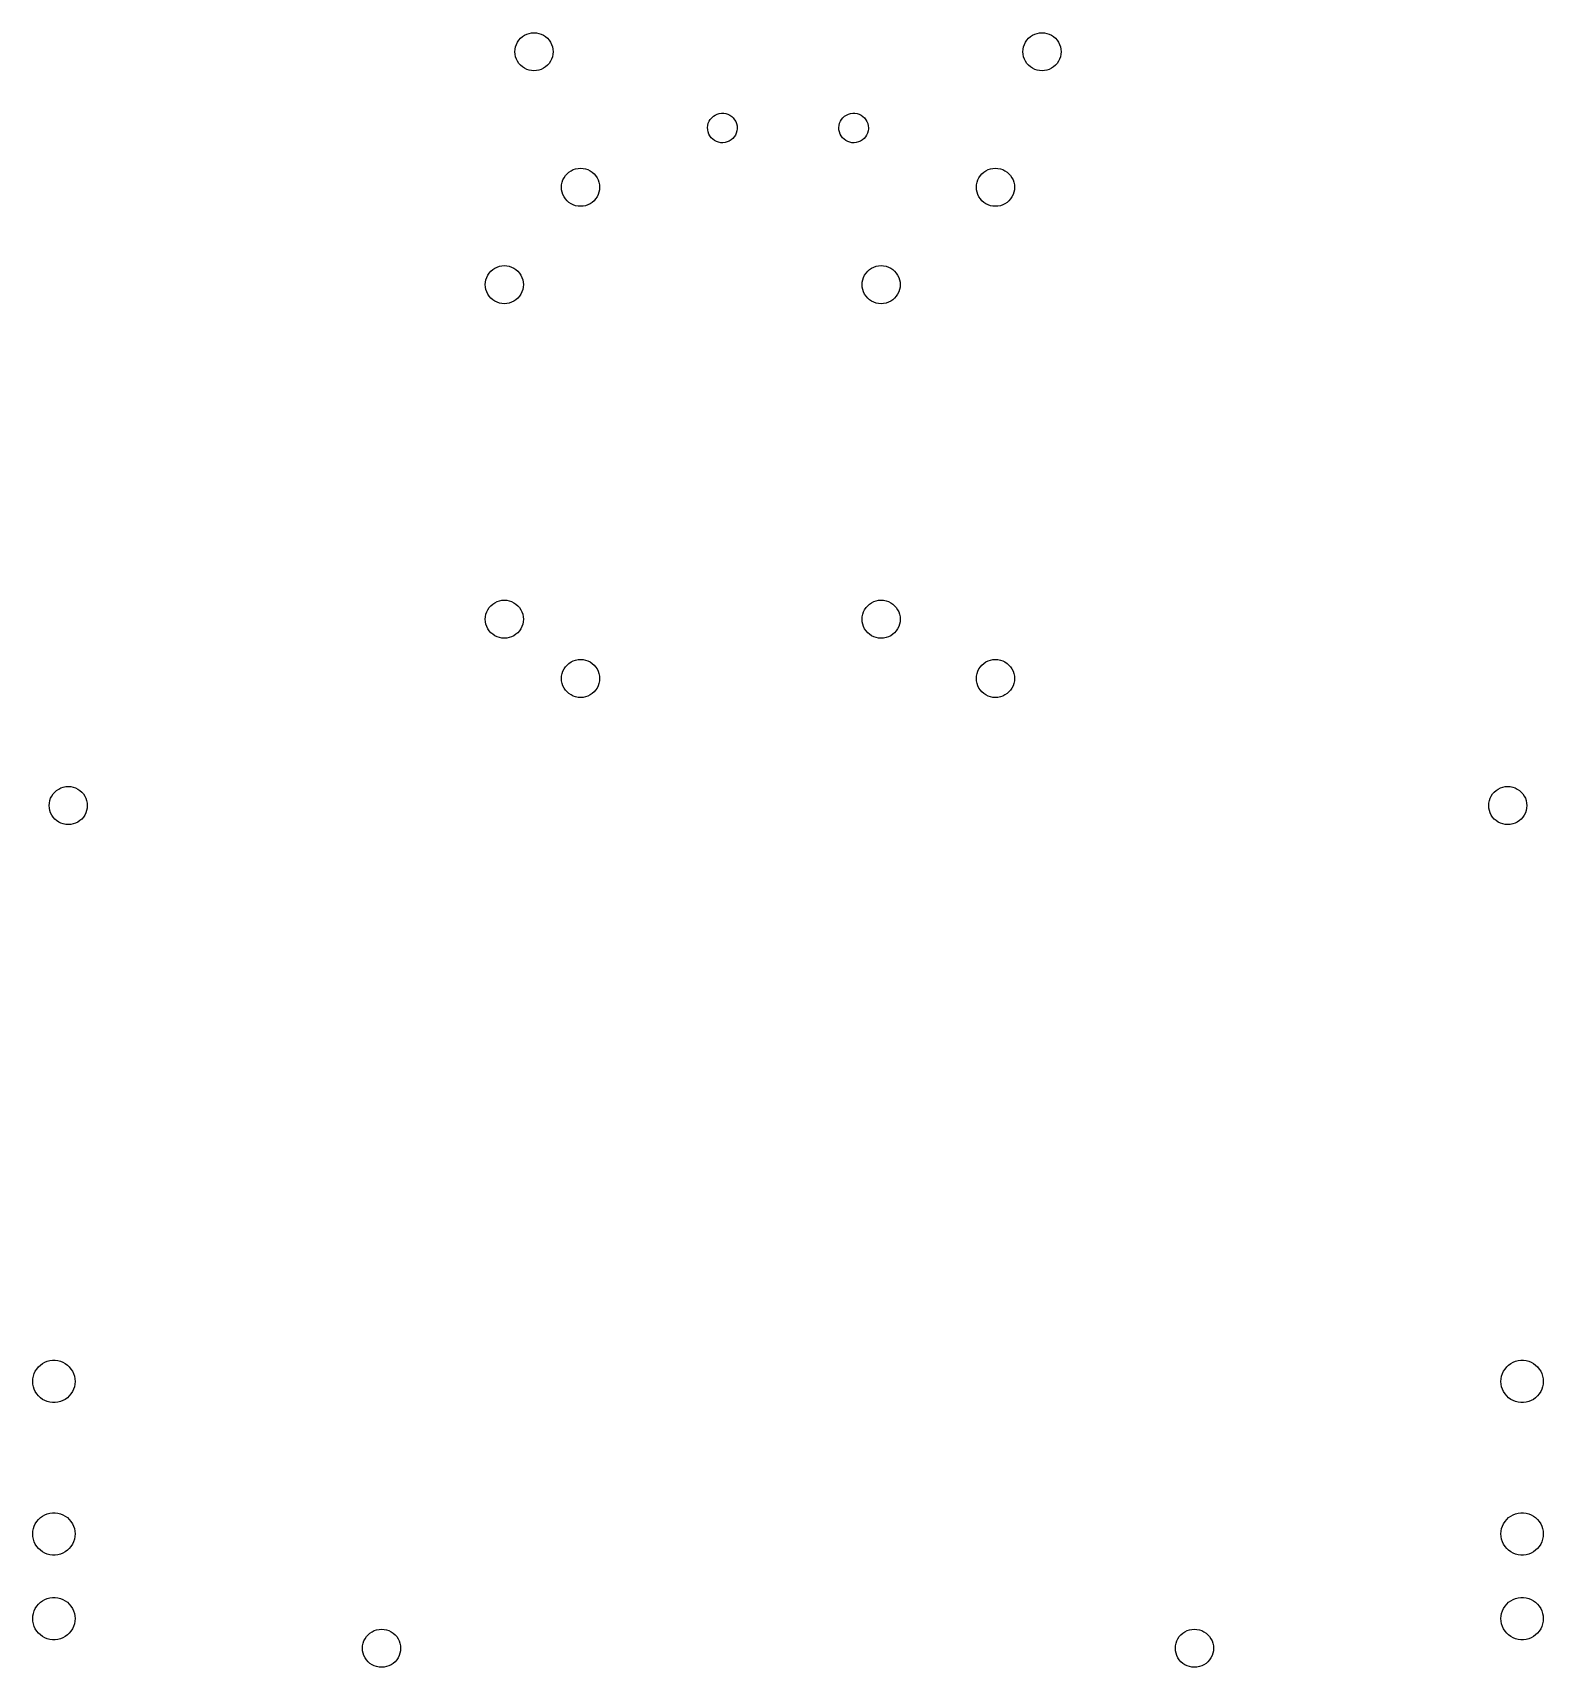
# Model space of a CAD drawing. Extents: x -3.51 to 3.51, y 0.13 to 7.73.
import ezdxf

# ---------------------------------------------------------------- set-up
doc = ezdxf.new("R2010")
doc.units = 0
doc.header["$MEASUREMENT"] = 0
doc.layers.add('BLACK', color=7, linetype='CONTINUOUS')

msp = doc.modelspace()

# ---------------------------------------------------------------- linework, layer by layer
at = {"layer": 'BLACK', "linetype": 'CONTINUOUS'}
for p, q in [((-1.26294, 7.67169), (-1.25782, 7.68209)), ((-1.25782, 7.68209), (-1.25138, 7.69172)), ((-1.25138, 7.69172), (-1.24374, 7.70043)), ((-1.24374, 7.70043), (-1.23503, 7.70807)), ((-1.23503, 7.70807), (-1.22539, 7.71451)), ((-1.22539, 7.71451), (-1.215, 7.71964)), ((-1.215, 7.71964), (-1.20403, 7.72336)), ((-1.20403, 7.72336), (-1.19266, 7.72562)), ((-1.19266, 7.72562), (-1.1811, 7.72638)), ((-1.1811, 7.72638), (-1.16954, 7.72562)), ((-1.16954, 7.72562), (-1.15818, 7.72336)), ((-1.15818, 7.72336), (-1.1472, 7.71964)), ((-1.1472, 7.71964), (-1.13681, 7.71451)), ((-1.13681, 7.71451), (-1.12718, 7.70807)), ((-1.12718, 7.70807), (-1.11846, 7.70043)), ((-1.11846, 7.70043), (-1.11082, 7.69172)), ((-1.11082, 7.69172), (-1.10439, 7.68209)), ((-1.10439, 7.68209), (-1.09926, 7.67169)), ((1.09926, 7.67169), (1.10439, 7.68209)), ((1.10439, 7.68209), (1.11082, 7.69172)), ((1.11082, 7.69172), (1.11846, 7.70043)), ((1.11846, 7.70043), (1.12718, 7.70807)), ((1.12718, 7.70807), (1.13681, 7.71451)), ((1.13681, 7.71451), (1.1472, 7.71964)), ((1.1472, 7.71964), (1.15818, 7.72336)), ((1.15818, 7.72336), (1.16954, 7.72562)), ((1.16954, 7.72562), (1.1811, 7.72638)), ((1.1811, 7.72638), (1.19266, 7.72562)), ((1.19266, 7.72562), (1.20403, 7.72336)), ((1.20403, 7.72336), (1.215, 7.71964)), ((1.215, 7.71964), (1.22539, 7.71451)), ((1.22539, 7.71451), (1.23503, 7.70807)), ((1.23503, 7.70807), (1.24374, 7.70043)), ((1.24374, 7.70043), (1.25138, 7.69172)), ((1.25138, 7.69172), (1.25782, 7.68209)), ((1.25782, 7.68209), (1.26294, 7.67169)), ((-1.26969, 7.6378), (-1.26893, 7.64936)), ((-1.26893, 7.62623), (-1.26969, 7.6378)), ((-1.26893, 7.64936), (-1.26667, 7.66072)), ((-1.26667, 7.61487), (-1.26893, 7.62623)), ((-1.26667, 7.66072), (-1.26294, 7.67169)), ((-1.26294, 7.6039), (-1.26667, 7.61487)), ((-1.25782, 7.5935), (-1.26294, 7.6039)), ((-1.09926, 7.6039), (-1.10439, 7.5935)), ((-1.09926, 7.67169), (-1.09554, 7.66072)), ((-1.09554, 7.61487), (-1.09926, 7.6039)), ((-1.09554, 7.66072), (-1.09328, 7.64936)), ((-1.09328, 7.62623), (-1.09554, 7.61487)), ((-1.09328, 7.64936), (-1.09252, 7.6378)), ((-1.09252, 7.6378), (-1.09328, 7.62623)), ((1.09252, 7.6378), (1.09328, 7.64936)), ((1.09328, 7.62623), (1.09252, 7.6378)), ((1.09328, 7.64936), (1.09554, 7.66072)), ((1.09554, 7.61487), (1.09328, 7.62623)), ((1.09554, 7.66072), (1.09926, 7.67169)), ((1.09926, 7.6039), (1.09554, 7.61487)), ((1.10439, 7.5935), (1.09926, 7.6039)), ((1.26294, 7.6039), (1.25782, 7.5935)), ((1.26294, 7.67169), (1.26667, 7.66072)), ((1.26667, 7.61487), (1.26294, 7.6039)), ((1.26667, 7.66072), (1.26893, 7.64936)), ((1.26893, 7.62623), (1.26667, 7.61487)), ((1.26893, 7.64936), (1.26969, 7.6378)), ((1.26969, 7.6378), (1.26893, 7.62623)), ((-1.25138, 7.58387), (-1.25782, 7.5935)), ((-1.24374, 7.57516), (-1.25138, 7.58387)), ((-1.23503, 7.56752), (-1.24374, 7.57516)), ((-1.22539, 7.56108), (-1.23503, 7.56752)), ((-1.215, 7.55596), (-1.22539, 7.56108)), ((-1.20403, 7.55223), (-1.215, 7.55596)), ((-1.19266, 7.54997), (-1.20403, 7.55223)), ((-1.1811, 7.54921), (-1.19266, 7.54997)), ((-1.16954, 7.54997), (-1.1811, 7.54921)), ((-1.15818, 7.55223), (-1.16954, 7.54997)), ((-1.1472, 7.55596), (-1.15818, 7.55223)), ((-1.13681, 7.56108), (-1.1472, 7.55596)), ((-1.12718, 7.56752), (-1.13681, 7.56108)), ((-1.11846, 7.57516), (-1.12718, 7.56752)), ((-1.11082, 7.58387), (-1.11846, 7.57516)), ((-1.10439, 7.5935), (-1.11082, 7.58387)), ((1.11082, 7.58387), (1.10439, 7.5935)), ((1.11846, 7.57516), (1.11082, 7.58387)), ((1.12718, 7.56752), (1.11846, 7.57516)), ((1.13681, 7.56108), (1.12718, 7.56752)), ((1.1472, 7.55596), (1.13681, 7.56108)), ((1.15818, 7.55223), (1.1472, 7.55596)), ((1.16954, 7.54997), (1.15818, 7.55223)), ((1.1811, 7.54921), (1.16954, 7.54997)), ((1.19266, 7.54997), (1.1811, 7.54921)), ((1.20403, 7.55223), (1.19266, 7.54997)), ((1.215, 7.55596), (1.20403, 7.55223)), ((1.22539, 7.56108), (1.215, 7.55596)), ((1.23503, 7.56752), (1.22539, 7.56108)), ((1.24374, 7.57516), (1.23503, 7.56752)), ((1.25138, 7.58387), (1.24374, 7.57516)), ((1.25782, 7.5935), (1.25138, 7.58387)), ((-0.373992, 7.28527), (-0.372969, 7.29543)), ((-0.372969, 7.29543), (-0.370455, 7.30533)), ((-0.370455, 7.30533), (-0.366506, 7.31474)), ((-0.366506, 7.31474), (-0.361209, 7.32347)), ((-0.361209, 7.32347), (-0.354679, 7.33132)), ((-0.354679, 7.33132), (-0.34706, 7.33812)), ((-0.34706, 7.33812), (-0.33852, 7.34372)), ((-0.33852, 7.34372), (-0.329247, 7.348)), ((-0.329247, 7.348), (-0.319443, 7.35086)), ((-0.319443, 7.35086), (-0.309324, 7.35223)), ((-0.309324, 7.35223), (-0.299113, 7.3521)), ((-0.299113, 7.3521), (-0.289034, 7.35046)), ((-0.289034, 7.35046), (-0.279309, 7.34735)), ((-0.279309, 7.34735), (-0.27015, 7.34283)), ((-0.27015, 7.34283), (-0.261759, 7.33701)), ((-0.261759, 7.33701), (-0.254321, 7.33001)), ((-0.254321, 7.33001), (-0.247999, 7.32199)), ((-0.247999, 7.32199), (-0.242932, 7.31313)), ((-0.242932, 7.31313), (-0.239231, 7.30361)), ((-0.239231, 7.30361), (-0.236977, 7.29365)), ((0.236244, 7.28527), (0.237267, 7.29543)), ((0.237267, 7.29543), (0.239781, 7.30533)), ((0.239781, 7.30533), (0.24373, 7.31474)), ((0.24373, 7.31474), (0.249027, 7.32347)), ((0.249027, 7.32347), (0.255557, 7.33132)), ((0.255557, 7.33132), (0.263176, 7.33812)), ((0.263176, 7.33812), (0.271716, 7.34372)), ((0.271716, 7.34372), (0.28099, 7.348)), ((0.28099, 7.348), (0.290794, 7.35086)), ((0.290794, 7.35086), (0.300912, 7.35223)), ((0.300912, 7.35223), (0.311123, 7.3521)), ((0.311123, 7.3521), (0.321202, 7.35046)), ((0.321202, 7.35046), (0.330928, 7.34735)), ((0.330928, 7.34735), (0.340086, 7.34283)), ((0.340086, 7.34283), (0.348477, 7.33701)), ((0.348477, 7.33701), (0.355915, 7.33001)), ((0.355915, 7.33001), (0.362237, 7.32199)), ((0.362237, 7.32199), (0.367304, 7.31313)), ((0.367304, 7.31313), (0.371005, 7.30361)), ((0.371005, 7.30361), (0.373259, 7.29365)), ((-0.373502, 7.27507), (-0.373992, 7.28527)), ((-0.37151, 7.26505), (-0.373502, 7.27507)), ((-0.368059, 7.25544), (-0.37151, 7.26505)), ((-0.363226, 7.24645), (-0.368059, 7.25544)), ((-0.357116, 7.23826), (-0.363226, 7.24645)), ((-0.349864, 7.23107), (-0.357116, 7.23826)), ((-0.341628, 7.22504), (-0.349864, 7.23107)), ((-0.332591, 7.22028), (-0.341628, 7.22504)), ((-0.32295, 7.21691), (-0.332591, 7.22028)), ((-0.273305, 7.22235), (-0.282687, 7.21832)), ((-0.264621, 7.22773), (-0.273305, 7.22235)), ((-0.256827, 7.23432), (-0.264621, 7.22773)), ((-0.250094, 7.242), (-0.256827, 7.23432)), ((-0.24457, 7.25059), (-0.250094, 7.242)), ((-0.240376, 7.2599), (-0.24457, 7.25059)), ((-0.237604, 7.26973), (-0.240376, 7.2599)), ((-0.236315, 7.27986), (-0.237604, 7.26973)), ((-0.236977, 7.29365), (-0.23622, 7.28346)), ((-0.23622, 7.28346), (-0.236315, 7.27986)), ((0.236734, 7.27507), (0.236244, 7.28527)), ((0.238726, 7.26505), (0.236734, 7.27507)), ((0.242177, 7.25544), (0.238726, 7.26505)), ((0.24701, 7.24645), (0.242177, 7.25544)), ((0.25312, 7.23826), (0.24701, 7.24645)), ((0.260373, 7.23107), (0.25312, 7.23826)), ((0.268608, 7.22504), (0.260373, 7.23107)), ((0.277645, 7.22028), (0.268608, 7.22504)), ((0.287286, 7.21691), (0.277645, 7.22028)), ((0.336931, 7.22235), (0.327549, 7.21832)), ((0.345615, 7.22773), (0.336931, 7.22235)), ((0.353409, 7.23432), (0.345615, 7.22773)), ((0.360142, 7.242), (0.353409, 7.23432)), ((0.365667, 7.25059), (0.360142, 7.242)), ((0.369861, 7.2599), (0.365667, 7.25059)), ((0.372633, 7.26973), (0.369861, 7.2599)), ((0.373921, 7.27986), (0.372633, 7.26973)), ((0.373259, 7.29365), (0.374016, 7.28346)), ((0.374016, 7.28346), (0.373921, 7.27986)), ((-0.312918, 7.21501), (-0.32295, 7.21691)), ((-0.302714, 7.21461), (-0.312918, 7.21501)), ((-0.292563, 7.21572), (-0.302714, 7.21461)), ((-0.282687, 7.21832), (-0.292563, 7.21572)), ((0.297319, 7.21501), (0.287286, 7.21691)), ((0.307523, 7.21461), (0.297319, 7.21501)), ((0.317674, 7.21572), (0.307523, 7.21461)), ((0.327549, 7.21832), (0.317674, 7.21572)), ((-1.03484, 7.0618), (-1.0272, 7.07051)), ((-1.0272, 7.07051), (-1.01849, 7.07815)), ((-1.01849, 7.07815), (-1.00886, 7.08459)), ((-1.00886, 7.08459), (-0.998466, 7.08971)), ((-0.998466, 7.08971), (-0.987494, 7.09344)), ((-0.987494, 7.09344), (-0.976129, 7.0957)), ((-0.976129, 7.0957), (-0.964567, 7.09646)), ((-0.964567, 7.09646), (-0.953005, 7.0957)), ((-0.953005, 7.0957), (-0.94164, 7.09344)), ((-0.94164, 7.09344), (-0.930668, 7.08971)), ((-0.930668, 7.08971), (-0.920276, 7.08459)), ((-0.920276, 7.08459), (-0.910641, 7.07815)), ((-0.910641, 7.07815), (-0.90193, 7.07051)), ((-0.90193, 7.07051), (-0.89429, 7.0618)), ((0.89429, 7.0618), (0.90193, 7.07051)), ((0.90193, 7.07051), (0.910641, 7.07815)), ((0.910641, 7.07815), (0.920276, 7.08459)), ((0.920276, 7.08459), (0.930668, 7.08971)), ((0.930668, 7.08971), (0.94164, 7.09344)), ((0.94164, 7.09344), (0.953005, 7.0957)), ((0.953005, 7.0957), (0.964567, 7.09646)), ((0.964567, 7.09646), (0.976129, 7.0957)), ((0.976129, 7.0957), (0.987494, 7.09344)), ((0.987494, 7.09344), (0.998466, 7.08971)), ((0.998466, 7.08971), (1.00886, 7.08459)), ((1.00886, 7.08459), (1.01849, 7.07815)), ((1.01849, 7.07815), (1.0272, 7.07051)), ((1.0272, 7.07051), (1.03484, 7.0618)), ((-1.05315, 7.00787), (-1.05239, 7.01944)), ((-1.05239, 6.99631), (-1.05315, 7.00787)), ((-1.05239, 7.01944), (-1.05013, 7.0308)), ((-1.05013, 6.98495), (-1.05239, 6.99631)), ((-1.05013, 7.0308), (-1.04641, 7.04177)), ((-1.04641, 7.04177), (-1.04128, 7.05217)), ((-1.04128, 7.05217), (-1.03484, 7.0618)), ((-0.89429, 7.0618), (-0.887852, 7.05217)), ((-0.887852, 7.05217), (-0.882727, 7.04177)), ((-0.882727, 7.04177), (-0.879003, 7.0308)), ((-0.879003, 7.0308), (-0.876742, 7.01944)), ((-0.876742, 6.99631), (-0.879003, 6.98495)), ((-0.876742, 7.01944), (-0.875984, 7.00787)), ((-0.875984, 7.00787), (-0.876742, 6.99631)), ((0.875984, 7.00787), (0.876742, 7.01944)), ((0.876742, 6.99631), (0.875984, 7.00787)), ((0.876742, 7.01944), (0.879003, 7.0308)), ((0.879003, 6.98495), (0.876742, 6.99631)), ((0.879003, 7.0308), (0.882727, 7.04177)), ((0.882727, 7.04177), (0.887852, 7.05217)), ((0.887852, 7.05217), (0.89429, 7.0618)), ((1.03484, 7.0618), (1.04128, 7.05217)), ((1.04128, 7.05217), (1.04641, 7.04177)), ((1.04641, 7.04177), (1.05013, 7.0308)), ((1.05013, 7.0308), (1.05239, 7.01944)), ((1.05239, 6.99631), (1.05013, 6.98495)), ((1.05239, 7.01944), (1.05315, 7.00787)), ((1.05315, 7.00787), (1.05239, 6.99631)), ((-1.04641, 6.97397), (-1.05013, 6.98495)), ((-1.04128, 6.96358), (-1.04641, 6.97397)), ((-1.03484, 6.95395), (-1.04128, 6.96358)), ((-1.0272, 6.94524), (-1.03484, 6.95395)), ((-1.01849, 6.9376), (-1.0272, 6.94524)), ((-1.00886, 6.93116), (-1.01849, 6.9376)), ((-0.998466, 6.92603), (-1.00886, 6.93116)), ((-0.987494, 6.92231), (-0.998466, 6.92603)), ((-0.976129, 6.92005), (-0.987494, 6.92231)), ((-0.964567, 6.91929), (-0.976129, 6.92005)), ((-0.953005, 6.92005), (-0.964567, 6.91929)), ((-0.94164, 6.92231), (-0.953005, 6.92005)), ((-0.930668, 6.92603), (-0.94164, 6.92231)), ((-0.920276, 6.93116), (-0.930668, 6.92603)), ((-0.910641, 6.9376), (-0.920276, 6.93116)), ((-0.90193, 6.94524), (-0.910641, 6.9376)), ((-0.89429, 6.95395), (-0.90193, 6.94524)), ((-0.887852, 6.96358), (-0.89429, 6.95395)), ((-0.882727, 6.97397), (-0.887852, 6.96358)), ((-0.879003, 6.98495), (-0.882727, 6.97397)), ((0.882727, 6.97397), (0.879003, 6.98495)), ((0.887852, 6.96358), (0.882727, 6.97397)), ((0.89429, 6.95395), (0.887852, 6.96358)), ((0.90193, 6.94524), (0.89429, 6.95395)), ((0.910641, 6.9376), (0.90193, 6.94524)), ((0.920276, 6.93116), (0.910641, 6.9376)), ((0.930668, 6.92603), (0.920276, 6.93116)), ((0.94164, 6.92231), (0.930668, 6.92603)), ((0.953005, 6.92005), (0.94164, 6.92231)), ((0.964567, 6.91929), (0.953005, 6.92005)), ((0.976129, 6.92005), (0.964567, 6.91929)), ((0.987494, 6.92231), (0.976129, 6.92005)), ((0.998466, 6.92603), (0.987494, 6.92231)), ((1.00886, 6.93116), (0.998466, 6.92603)), ((1.01849, 6.9376), (1.00886, 6.93116)), ((1.0272, 6.94524), (1.01849, 6.9376)), ((1.03484, 6.95395), (1.0272, 6.94524)), ((1.04128, 6.96358), (1.03484, 6.95395)), ((1.04641, 6.97397), (1.04128, 6.96358)), ((1.05013, 6.98495), (1.04641, 6.97397)), ((-1.38918, 6.60904), (-1.38154, 6.61776)), ((-1.38154, 6.61776), (-1.37282, 6.6254)), ((-1.37282, 6.6254), (-1.36319, 6.63183)), ((-1.36319, 6.63183), (-1.3528, 6.63696)), ((-1.3528, 6.63696), (-1.34182, 6.64068)), ((-1.34182, 6.64068), (-1.33046, 6.64294)), ((-1.33046, 6.64294), (-1.3189, 6.6437)), ((-1.3189, 6.6437), (-1.30734, 6.64294)), ((-1.30734, 6.64294), (-1.29597, 6.64068)), ((-1.29597, 6.64068), (-1.285, 6.63696)), ((-1.285, 6.63696), (-1.27461, 6.63183)), ((-1.27461, 6.63183), (-1.26497, 6.6254)), ((-1.26497, 6.6254), (-1.25626, 6.61776)), ((-1.25626, 6.61776), (-1.24862, 6.60904)), ((0.362794, 6.60904), (0.370433, 6.61776)), ((0.370433, 6.61776), (0.379145, 6.6254)), ((0.379145, 6.6254), (0.38878, 6.63183)), ((0.38878, 6.63183), (0.399172, 6.63696)), ((0.399172, 6.63696), (0.410144, 6.64068)), ((0.410144, 6.64068), (0.421509, 6.64294)), ((0.421509, 6.64294), (0.433071, 6.6437)), ((0.433071, 6.6437), (0.444633, 6.64294)), ((0.444633, 6.64294), (0.455998, 6.64068)), ((0.455998, 6.64068), (0.46697, 6.63696)), ((0.46697, 6.63696), (0.477362, 6.63183)), ((0.477362, 6.63183), (0.486997, 6.6254)), ((0.486997, 6.6254), (0.495708, 6.61776)), ((0.495708, 6.61776), (0.503348, 6.60904)), ((-1.40748, 6.55512), (-1.40672, 6.56668)), ((-1.40672, 6.54356), (-1.40748, 6.55512)), ((-1.40672, 6.56668), (-1.40446, 6.57804)), ((-1.40446, 6.53219), (-1.40672, 6.54356)), ((-1.40446, 6.57804), (-1.40074, 6.58902)), ((-1.40074, 6.58902), (-1.39561, 6.59941)), ((-1.39561, 6.59941), (-1.38918, 6.60904)), ((-1.24862, 6.60904), (-1.24218, 6.59941)), ((-1.24218, 6.59941), (-1.23706, 6.58902)), ((-1.23706, 6.58902), (-1.23333, 6.57804)), ((-1.23333, 6.57804), (-1.23107, 6.56668)), ((-1.23107, 6.54356), (-1.23333, 6.53219)), ((-1.23107, 6.56668), (-1.23031, 6.55512)), ((-1.23031, 6.55512), (-1.23107, 6.54356)), ((0.344488, 6.55512), (0.345246, 6.56668)), ((0.345246, 6.54356), (0.344488, 6.55512)), ((0.345246, 6.56668), (0.347507, 6.57804)), ((0.347507, 6.53219), (0.345246, 6.54356)), ((0.347507, 6.57804), (0.351231, 6.58902)), ((0.351231, 6.58902), (0.356356, 6.59941)), ((0.356356, 6.59941), (0.362794, 6.60904)), ((0.503348, 6.60904), (0.509786, 6.59941)), ((0.509786, 6.59941), (0.514911, 6.58902)), ((0.514911, 6.58902), (0.518635, 6.57804)), ((0.518635, 6.57804), (0.520896, 6.56668)), ((0.520896, 6.54356), (0.518635, 6.53219)), ((0.520896, 6.56668), (0.521654, 6.55512)), ((0.521654, 6.55512), (0.520896, 6.54356)), ((-1.40074, 6.52122), (-1.40446, 6.53219)), ((-1.39561, 6.51083), (-1.40074, 6.52122)), ((-1.38918, 6.50119), (-1.39561, 6.51083)), ((-1.38154, 6.49248), (-1.38918, 6.50119)), ((-1.37282, 6.48484), (-1.38154, 6.49248)), ((-1.36319, 6.4784), (-1.37282, 6.48484)), ((-1.3528, 6.47328), (-1.36319, 6.4784)), ((-1.34182, 6.46955), (-1.3528, 6.47328)), ((-1.33046, 6.46729), (-1.34182, 6.46955)), ((-1.3189, 6.46654), (-1.33046, 6.46729)), ((-1.30734, 6.46729), (-1.3189, 6.46654)), ((-1.29597, 6.46955), (-1.30734, 6.46729)), ((-1.285, 6.47328), (-1.29597, 6.46955)), ((-1.27461, 6.4784), (-1.285, 6.47328)), ((-1.26497, 6.48484), (-1.27461, 6.4784)), ((-1.25626, 6.49248), (-1.26497, 6.48484)), ((-1.24862, 6.50119), (-1.25626, 6.49248)), ((-1.24218, 6.51083), (-1.24862, 6.50119)), ((-1.23706, 6.52122), (-1.24218, 6.51083)), ((-1.23333, 6.53219), (-1.23706, 6.52122)), ((0.351231, 6.52122), (0.347507, 6.53219)), ((0.356356, 6.51083), (0.351231, 6.52122)), ((0.362794, 6.50119), (0.356356, 6.51083)), ((0.370433, 6.49248), (0.362794, 6.50119)), ((0.379145, 6.48484), (0.370433, 6.49248)), ((0.38878, 6.4784), (0.379145, 6.48484)), ((0.399172, 6.47328), (0.38878, 6.4784)), ((0.410144, 6.46955), (0.399172, 6.47328)), ((0.421509, 6.46729), (0.410144, 6.46955)), ((0.433071, 6.46654), (0.421509, 6.46729)), ((0.444633, 6.46729), (0.433071, 6.46654)), ((0.455998, 6.46955), (0.444633, 6.46729)), ((0.46697, 6.47328), (0.455998, 6.46955)), ((0.477362, 6.4784), (0.46697, 6.47328)), ((0.486997, 6.48484), (0.477362, 6.4784)), ((0.495708, 6.49248), (0.486997, 6.48484)), ((0.503348, 6.50119), (0.495708, 6.49248)), ((0.509786, 6.51083), (0.503348, 6.50119)), ((0.514911, 6.52122), (0.509786, 6.51083)), ((0.518635, 6.53219), (0.514911, 6.52122)), ((-1.40672, 5.01156), (-1.40446, 5.02293)), ((-1.40446, 5.02293), (-1.40074, 5.0339)), ((-1.40074, 5.0339), (-1.39561, 5.04429)), ((-1.39561, 5.04429), (-1.38918, 5.05393)), ((-1.38918, 5.05393), (-1.38154, 5.06264)), ((-1.38154, 5.06264), (-1.37282, 5.07028)), ((-1.37282, 5.07028), (-1.36319, 5.07671)), ((-1.36319, 5.07671), (-1.3528, 5.08184)), ((-1.3528, 5.08184), (-1.34182, 5.08556)), ((-1.34182, 5.08556), (-1.33046, 5.08782)), ((-1.33046, 5.08782), (-1.3189, 5.08858)), ((-1.3189, 5.08858), (-1.30734, 5.08782)), ((-1.30734, 5.08782), (-1.29597, 5.08556)), ((-1.29597, 5.08556), (-1.285, 5.08184)), ((-1.285, 5.08184), (-1.27461, 5.07671)), ((-1.27461, 5.07671), (-1.26497, 5.07028)), ((-1.26497, 5.07028), (-1.25626, 5.06264)), ((-1.25626, 5.06264), (-1.24862, 5.05393)), ((-1.24862, 5.05393), (-1.24218, 5.04429)), ((-1.24218, 5.04429), (-1.23706, 5.0339)), ((-1.23706, 5.0339), (-1.23333, 5.02293)), ((-1.23333, 5.02293), (-1.23107, 5.01156)), ((0.345246, 5.01156), (0.347507, 5.02293)), ((0.347507, 5.02293), (0.351231, 5.0339)), ((0.351231, 5.0339), (0.356356, 5.04429)), ((0.356356, 5.04429), (0.362794, 5.05393)), ((0.362794, 5.05393), (0.370433, 5.06264)), ((0.370433, 5.06264), (0.379145, 5.07028)), ((0.379145, 5.07028), (0.38878, 5.07671)), ((0.38878, 5.07671), (0.399172, 5.08184)), ((0.399172, 5.08184), (0.410144, 5.08556)), ((0.410144, 5.08556), (0.421509, 5.08782)), ((0.421509, 5.08782), (0.433071, 5.08858)), ((0.433071, 5.08858), (0.444633, 5.08782)), ((0.444633, 5.08782), (0.455998, 5.08556)), ((0.455998, 5.08556), (0.46697, 5.08184)), ((0.46697, 5.08184), (0.477362, 5.07671)), ((0.477362, 5.07671), (0.486997, 5.07028)), ((0.486997, 5.07028), (0.495708, 5.06264)), ((0.495708, 5.06264), (0.503348, 5.05393)), ((0.503348, 5.05393), (0.509786, 5.04429)), ((0.509786, 5.04429), (0.514911, 5.0339)), ((0.514911, 5.0339), (0.518635, 5.02293)), ((0.518635, 5.02293), (0.520896, 5.01156)), ((-1.40748, 5), (-1.40672, 5.01156)), ((-1.40672, 4.98844), (-1.40748, 5)), ((-1.40446, 4.97707), (-1.40672, 4.98844)), ((-1.40074, 4.9661), (-1.40446, 4.97707)), ((-1.39561, 4.95571), (-1.40074, 4.9661)), ((-1.38918, 4.94607), (-1.39561, 4.95571)), ((-1.38154, 4.93736), (-1.38918, 4.94607)), ((-1.24862, 4.94607), (-1.25626, 4.93736)), ((-1.24218, 4.95571), (-1.24862, 4.94607)), ((-1.23706, 4.9661), (-1.24218, 4.95571)), ((-1.23333, 4.97707), (-1.23706, 4.9661)), ((-1.23107, 4.98844), (-1.23333, 4.97707)), ((-1.23107, 5.01156), (-1.23031, 5)), ((-1.23031, 5), (-1.23107, 4.98844)), ((0.344488, 5), (0.345246, 5.01156)), ((0.345246, 4.98844), (0.344488, 5)), ((0.347507, 4.97707), (0.345246, 4.98844)), ((0.351231, 4.9661), (0.347507, 4.97707)), ((0.356356, 4.95571), (0.351231, 4.9661)), ((0.362794, 4.94607), (0.356356, 4.95571)), ((0.370433, 4.93736), (0.362794, 4.94607)), ((0.503348, 4.94607), (0.495708, 4.93736)), ((0.509786, 4.95571), (0.503348, 4.94607)), ((0.514911, 4.9661), (0.509786, 4.95571)), ((0.518635, 4.97707), (0.514911, 4.9661)), ((0.520896, 4.98844), (0.518635, 4.97707)), ((0.520896, 5.01156), (0.521654, 5)), ((0.521654, 5), (0.520896, 4.98844)), ((-1.37282, 4.92972), (-1.38154, 4.93736)), ((-1.36319, 4.92329), (-1.37282, 4.92972)), ((-1.3528, 4.91816), (-1.36319, 4.92329)), ((-1.34182, 4.91444), (-1.3528, 4.91816)), ((-1.33046, 4.91218), (-1.34182, 4.91444)), ((-1.3189, 4.91142), (-1.33046, 4.91218)), ((-1.30734, 4.91218), (-1.3189, 4.91142)), ((-1.29597, 4.91444), (-1.30734, 4.91218)), ((-1.285, 4.91816), (-1.29597, 4.91444)), ((-1.27461, 4.92329), (-1.285, 4.91816)), ((-1.26497, 4.92972), (-1.27461, 4.92329)), ((-1.25626, 4.93736), (-1.26497, 4.92972)), ((0.379145, 4.92972), (0.370433, 4.93736)), ((0.38878, 4.92329), (0.379145, 4.92972)), ((0.399172, 4.91816), (0.38878, 4.92329)), ((0.410144, 4.91444), (0.399172, 4.91816)), ((0.421509, 4.91218), (0.410144, 4.91444)), ((0.433071, 4.91142), (0.421509, 4.91218)), ((0.444633, 4.91218), (0.433071, 4.91142)), ((0.455998, 4.91444), (0.444633, 4.91218)), ((0.46697, 4.91816), (0.455998, 4.91444)), ((0.477362, 4.92329), (0.46697, 4.91816)), ((0.486997, 4.92972), (0.477362, 4.92329)), ((0.495708, 4.93736), (0.486997, 4.92972)), ((-1.03484, 4.77834), (-1.0272, 4.78705)), ((-1.0272, 4.78705), (-1.01849, 4.79469)), ((-1.01849, 4.79469), (-1.00886, 4.80112)), ((-1.00886, 4.80112), (-0.998466, 4.80625)), ((-0.998466, 4.80625), (-0.987494, 4.80997)), ((-0.987494, 4.80997), (-0.976129, 4.81223)), ((-0.976129, 4.81223), (-0.964567, 4.81299)), ((-0.964567, 4.81299), (-0.953005, 4.81223)), ((-0.953005, 4.81223), (-0.94164, 4.80997)), ((-0.94164, 4.80997), (-0.930668, 4.80625)), ((-0.930668, 4.80625), (-0.920276, 4.80112)), ((-0.920276, 4.80112), (-0.910641, 4.79469)), ((-0.910641, 4.79469), (-0.90193, 4.78705)), ((-0.90193, 4.78705), (-0.89429, 4.77834)), ((0.89429, 4.77834), (0.90193, 4.78705)), ((0.90193, 4.78705), (0.910641, 4.79469)), ((0.910641, 4.79469), (0.920276, 4.80112)), ((0.920276, 4.80112), (0.930668, 4.80625)), ((0.930668, 4.80625), (0.94164, 4.80997)), ((0.94164, 4.80997), (0.953005, 4.81223)), ((0.953005, 4.81223), (0.964567, 4.81299)), ((0.964567, 4.81299), (0.976129, 4.81223)), ((0.976129, 4.81223), (0.987494, 4.80997)), ((0.987494, 4.80997), (0.998466, 4.80625)), ((0.998466, 4.80625), (1.00886, 4.80112)), ((1.00886, 4.80112), (1.01849, 4.79469)), ((1.01849, 4.79469), (1.0272, 4.78705)), ((1.0272, 4.78705), (1.03484, 4.77834)), ((-1.05315, 4.72441), (-1.05239, 4.73597)), ((-1.05239, 4.71285), (-1.05315, 4.72441)), ((-1.05239, 4.73597), (-1.05013, 4.74734)), ((-1.05013, 4.70148), (-1.05239, 4.71285)), ((-1.05013, 4.74734), (-1.04641, 4.75831)), ((-1.04641, 4.75831), (-1.04128, 4.7687)), ((-1.04128, 4.7687), (-1.03484, 4.77834)), ((-0.89429, 4.77834), (-0.887852, 4.7687)), ((-0.887852, 4.7687), (-0.882727, 4.75831)), ((-0.882727, 4.75831), (-0.879003, 4.74734)), ((-0.879003, 4.74734), (-0.876742, 4.73597)), ((-0.876742, 4.71285), (-0.879003, 4.70148)), ((-0.876742, 4.73597), (-0.875984, 4.72441)), ((-0.875984, 4.72441), (-0.876742, 4.71285)), ((0.875984, 4.72441), (0.876742, 4.73597)), ((0.876742, 4.71285), (0.875984, 4.72441)), ((0.876742, 4.73597), (0.879003, 4.74734)), ((0.879003, 4.70148), (0.876742, 4.71285)), ((0.879003, 4.74734), (0.882727, 4.75831)), ((0.882727, 4.75831), (0.887852, 4.7687)), ((0.887852, 4.7687), (0.89429, 4.77834)), ((1.03484, 4.77834), (1.04128, 4.7687)), ((1.04128, 4.7687), (1.04641, 4.75831)), ((1.04641, 4.75831), (1.05013, 4.74734)), ((1.05013, 4.74734), (1.05239, 4.73597)), ((1.05239, 4.71285), (1.05013, 4.70148)), ((1.05239, 4.73597), (1.05315, 4.72441)), ((1.05315, 4.72441), (1.05239, 4.71285)), ((-1.04641, 4.69051), (-1.05013, 4.70148)), ((-1.04128, 4.68012), (-1.04641, 4.69051)), ((-1.03484, 4.67048), (-1.04128, 4.68012)), ((-1.0272, 4.66177), (-1.03484, 4.67048)), ((-1.01849, 4.65413), (-1.0272, 4.66177)), ((-1.00886, 4.64769), (-1.01849, 4.65413)), ((-0.998466, 4.64257), (-1.00886, 4.64769)), ((-0.987494, 4.63885), (-0.998466, 4.64257)), ((-0.976129, 4.63658), (-0.987494, 4.63885)), ((-0.964567, 4.63583), (-0.976129, 4.63658)), ((-0.953005, 4.63658), (-0.964567, 4.63583)), ((-0.94164, 4.63885), (-0.953005, 4.63658)), ((-0.930668, 4.64257), (-0.94164, 4.63885)), ((-0.920276, 4.64769), (-0.930668, 4.64257)), ((-0.910641, 4.65413), (-0.920276, 4.64769)), ((-0.90193, 4.66177), (-0.910641, 4.65413)), ((-0.89429, 4.67048), (-0.90193, 4.66177)), ((-0.887852, 4.68012), (-0.89429, 4.67048)), ((-0.882727, 4.69051), (-0.887852, 4.68012)), ((-0.879003, 4.70148), (-0.882727, 4.69051)), ((0.882727, 4.69051), (0.879003, 4.70148)), ((0.887852, 4.68012), (0.882727, 4.69051)), ((0.89429, 4.67048), (0.887852, 4.68012)), ((0.90193, 4.66177), (0.89429, 4.67048)), ((0.910641, 4.65413), (0.90193, 4.66177)), ((0.920276, 4.64769), (0.910641, 4.65413)), ((0.930668, 4.64257), (0.920276, 4.64769)), ((0.94164, 4.63885), (0.930668, 4.64257)), ((0.953005, 4.63658), (0.94164, 4.63885)), ((0.964567, 4.63583), (0.953005, 4.63658)), ((0.976129, 4.63658), (0.964567, 4.63583)), ((0.987494, 4.63885), (0.976129, 4.63658)), ((0.998466, 4.64257), (0.987494, 4.63885)), ((1.00886, 4.64769), (0.998466, 4.64257)), ((1.01849, 4.65413), (1.00886, 4.64769)), ((1.0272, 4.66177), (1.01849, 4.65413)), ((1.03484, 4.67048), (1.0272, 4.66177)), ((1.04128, 4.68012), (1.03484, 4.67048)), ((1.04641, 4.69051), (1.04128, 4.68012)), ((1.05013, 4.70148), (1.04641, 4.69051)), ((-3.42317, 4.17815), (-3.41673, 4.18778)), ((-3.41673, 4.18778), (-3.40909, 4.1965)), ((-3.40909, 4.1965), (-3.40038, 4.20414)), ((-3.40038, 4.20414), (-3.39075, 4.21057)), ((-3.39075, 4.21057), (-3.38036, 4.2157)), ((-3.38036, 4.2157), (-3.36938, 4.21942)), ((-3.36938, 4.21942), (-3.35802, 4.22168)), ((-3.35802, 4.22168), (-3.34646, 4.22244)), ((-3.34646, 4.22244), (-3.33489, 4.22168)), ((-3.33489, 4.22168), (-3.32353, 4.21942)), ((-3.32353, 4.21942), (-3.31256, 4.2157)), ((-3.31256, 4.2157), (-3.30217, 4.21057)), ((-3.30217, 4.21057), (-3.29253, 4.20414)), ((-3.29253, 4.20414), (-3.28382, 4.1965)), ((-3.28382, 4.1965), (-3.27618, 4.18778)), ((-3.27618, 4.18778), (-3.26974, 4.17815)), ((3.26974, 4.17815), (3.27618, 4.18778)), ((3.27618, 4.18778), (3.28382, 4.1965)), ((3.28382, 4.1965), (3.29253, 4.20414)), ((3.29253, 4.20414), (3.30217, 4.21057)), ((3.30217, 4.21057), (3.31256, 4.2157)), ((3.31256, 4.2157), (3.32353, 4.21942)), ((3.32353, 4.21942), (3.33489, 4.22168)), ((3.33489, 4.22168), (3.34646, 4.22244)), ((3.34646, 4.22244), (3.35802, 4.22168)), ((3.35802, 4.22168), (3.36938, 4.21942)), ((3.36938, 4.21942), (3.38036, 4.2157)), ((3.38036, 4.2157), (3.39075, 4.21057)), ((3.39075, 4.21057), (3.40038, 4.20414)), ((3.40038, 4.20414), (3.40909, 4.1965)), ((3.40909, 4.1965), (3.41673, 4.18778)), ((3.41673, 4.18778), (3.42317, 4.17815)), ((-3.43504, 4.13386), (-3.43428, 4.14542)), ((-3.43428, 4.1223), (-3.43504, 4.13386)), ((-3.43428, 4.14542), (-3.43202, 4.15679)), ((-3.43202, 4.11093), (-3.43428, 4.1223)), ((-3.43202, 4.15679), (-3.4283, 4.16776)), ((-3.4283, 4.09996), (-3.43202, 4.11093)), ((-3.4283, 4.16776), (-3.42317, 4.17815)), ((-3.26974, 4.17815), (-3.26462, 4.16776)), ((-3.26462, 4.16776), (-3.26089, 4.15679)), ((-3.26089, 4.11093), (-3.26462, 4.09996)), ((-3.26089, 4.15679), (-3.25863, 4.14542)), ((-3.25863, 4.1223), (-3.26089, 4.11093)), ((-3.25863, 4.14542), (-3.25787, 4.13386)), ((-3.25787, 4.13386), (-3.25863, 4.1223)), ((3.25787, 4.13386), (3.25863, 4.14542)), ((3.25863, 4.1223), (3.25787, 4.13386)), ((3.25863, 4.14542), (3.26089, 4.15679)), ((3.26089, 4.11093), (3.25863, 4.1223)), ((3.26089, 4.15679), (3.26462, 4.16776)), ((3.26462, 4.09996), (3.26089, 4.11093)), ((3.26462, 4.16776), (3.26974, 4.17815)), ((3.42317, 4.17815), (3.4283, 4.16776)), ((3.4283, 4.16776), (3.43202, 4.15679)), ((3.43202, 4.11093), (3.4283, 4.09996)), ((3.43202, 4.15679), (3.43428, 4.14542)), ((3.43428, 4.1223), (3.43202, 4.11093)), ((3.43428, 4.14542), (3.43504, 4.13386)), ((3.43504, 4.13386), (3.43428, 4.1223)), ((-3.42317, 4.08957), (-3.4283, 4.09996)), ((-3.41673, 4.07993), (-3.42317, 4.08957)), ((-3.40909, 4.07122), (-3.41673, 4.07993)), ((-3.40038, 4.06358), (-3.40909, 4.07122)), ((-3.39075, 4.05714), (-3.40038, 4.06358)), ((-3.38036, 4.05202), (-3.39075, 4.05714)), ((-3.36938, 4.04829), (-3.38036, 4.05202)), ((-3.35802, 4.04603), (-3.36938, 4.04829)), ((-3.34646, 4.04528), (-3.35802, 4.04603)), ((-3.33489, 4.04603), (-3.34646, 4.04528)), ((-3.32353, 4.04829), (-3.33489, 4.04603)), ((-3.31256, 4.05202), (-3.32353, 4.04829)), ((-3.30217, 4.05714), (-3.31256, 4.05202)), ((-3.29253, 4.06358), (-3.30217, 4.05714)), ((-3.28382, 4.07122), (-3.29253, 4.06358)), ((-3.27618, 4.07993), (-3.28382, 4.07122)), ((-3.26974, 4.08957), (-3.27618, 4.07993)), ((-3.26462, 4.09996), (-3.26974, 4.08957)), ((3.26974, 4.08957), (3.26462, 4.09996)), ((3.27618, 4.07993), (3.26974, 4.08957)), ((3.28382, 4.07122), (3.27618, 4.07993)), ((3.29253, 4.06358), (3.28382, 4.07122)), ((3.30217, 4.05714), (3.29253, 4.06358)), ((3.31256, 4.05202), (3.30217, 4.05714)), ((3.32353, 4.04829), (3.31256, 4.05202)), ((3.33489, 4.04603), (3.32353, 4.04829)), ((3.34646, 4.04528), (3.33489, 4.04603)), ((3.35802, 4.04603), (3.34646, 4.04528)), ((3.36938, 4.04829), (3.35802, 4.04603)), ((3.38036, 4.05202), (3.36938, 4.04829)), ((3.39075, 4.05714), (3.38036, 4.05202)), ((3.40038, 4.06358), (3.39075, 4.05714)), ((3.40909, 4.07122), (3.40038, 4.06358)), ((3.41673, 4.07993), (3.40909, 4.07122)), ((3.42317, 4.08957), (3.41673, 4.07993)), ((3.4283, 4.09996), (3.42317, 4.08957)), ((-3.49301, 1.51455), (-3.48513, 1.52407)), ((-3.48513, 1.52407), (-3.47612, 1.53253)), ((-3.47612, 1.53253), (-3.46612, 1.5398)), ((-3.46612, 1.5398), (-3.45529, 1.54575)), ((-3.45529, 1.54575), (-3.4438, 1.5503)), ((-3.4438, 1.5503), (-3.43183, 1.55337)), ((-3.43183, 1.55337), (-3.41957, 1.55492)), ((-3.41957, 1.55492), (-3.40721, 1.55492)), ((-3.40721, 1.55492), (-3.39494, 1.55337)), ((-3.39494, 1.55337), (-3.38297, 1.5503)), ((-3.38297, 1.5503), (-3.37148, 1.54575)), ((-3.37148, 1.54575), (-3.36065, 1.5398)), ((-3.36065, 1.5398), (-3.35065, 1.53253)), ((-3.35065, 1.53253), (-3.34164, 1.52407)), ((-3.34164, 1.52407), (-3.33376, 1.51455)), ((3.33376, 1.51455), (3.34164, 1.52407)), ((3.34164, 1.52407), (3.35065, 1.53253)), ((3.35065, 1.53253), (3.36065, 1.5398)), ((3.36065, 1.5398), (3.37148, 1.54575)), ((3.37148, 1.54575), (3.38297, 1.5503)), ((3.38297, 1.5503), (3.39494, 1.55337)), ((3.39494, 1.55337), (3.40721, 1.55492)), ((3.40721, 1.55492), (3.41957, 1.55492)), ((3.41957, 1.55492), (3.43183, 1.55337)), ((3.43183, 1.55337), (3.4438, 1.5503)), ((3.4438, 1.5503), (3.45529, 1.54575)), ((3.45529, 1.54575), (3.46612, 1.5398)), ((3.46612, 1.5398), (3.47612, 1.53253)), ((3.47612, 1.53253), (3.48513, 1.52407)), ((3.48513, 1.52407), (3.49301, 1.51455)), ((-3.51181, 1.45669), (-3.51103, 1.46903)), ((-3.51103, 1.44436), (-3.51181, 1.45669)), ((-3.51103, 1.46903), (-3.50872, 1.48117)), ((-3.50872, 1.43222), (-3.51103, 1.44436)), ((-3.50872, 1.48117), (-3.5049, 1.49293)), ((-3.5049, 1.49293), (-3.49964, 1.50411)), ((-3.49964, 1.50411), (-3.49301, 1.51455)), ((-3.33376, 1.51455), (-3.32714, 1.50411)), ((-3.32714, 1.50411), (-3.32187, 1.49293)), ((-3.32187, 1.49293), (-3.31805, 1.48117)), ((-3.31805, 1.48117), (-3.31574, 1.46903)), ((-3.31574, 1.44436), (-3.31805, 1.43222)), ((-3.31574, 1.46903), (-3.31496, 1.45669)), ((-3.31496, 1.45669), (-3.31574, 1.44436)), ((3.31496, 1.45669), (3.31574, 1.46903)), ((3.31574, 1.44436), (3.31496, 1.45669)), ((3.31574, 1.46903), (3.31805, 1.48117)), ((3.31805, 1.43222), (3.31574, 1.44436)), ((3.31805, 1.48117), (3.32187, 1.49293)), ((3.32187, 1.49293), (3.32714, 1.50411)), ((3.32714, 1.50411), (3.33376, 1.51455)), ((3.49301, 1.51455), (3.49964, 1.50411)), ((3.49964, 1.50411), (3.5049, 1.49293)), ((3.5049, 1.49293), (3.50872, 1.48117)), ((3.50872, 1.48117), (3.51103, 1.46903)), ((3.51103, 1.44436), (3.50872, 1.43222)), ((3.51103, 1.46903), (3.51181, 1.45669)), ((3.51181, 1.45669), (3.51103, 1.44436)), ((-3.5049, 1.42046), (-3.50872, 1.43222)), ((-3.49964, 1.40928), (-3.5049, 1.42046)), ((-3.49301, 1.39884), (-3.49964, 1.40928)), ((-3.48513, 1.38932), (-3.49301, 1.39884)), ((-3.47612, 1.38085), (-3.48513, 1.38932)), ((-3.46612, 1.37359), (-3.47612, 1.38085)), ((-3.45529, 1.36764), (-3.46612, 1.37359)), ((-3.36065, 1.37359), (-3.37148, 1.36764)), ((-3.35065, 1.38085), (-3.36065, 1.37359)), ((-3.34164, 1.38932), (-3.35065, 1.38085)), ((-3.33376, 1.39884), (-3.34164, 1.38932)), ((-3.32714, 1.40928), (-3.33376, 1.39884)), ((-3.32187, 1.42046), (-3.32714, 1.40928)), ((-3.31805, 1.43222), (-3.32187, 1.42046)), ((3.32187, 1.42046), (3.31805, 1.43222)), ((3.32714, 1.40928), (3.32187, 1.42046)), ((3.33376, 1.39884), (3.32714, 1.40928)), ((3.34164, 1.38932), (3.33376, 1.39884)), ((3.35065, 1.38085), (3.34164, 1.38932)), ((3.36065, 1.37359), (3.35065, 1.38085)), ((3.37148, 1.36764), (3.36065, 1.37359)), ((3.46612, 1.37359), (3.45529, 1.36764)), ((3.47612, 1.38085), (3.46612, 1.37359)), ((3.48513, 1.38932), (3.47612, 1.38085)), ((3.49301, 1.39884), (3.48513, 1.38932)), ((3.49964, 1.40928), (3.49301, 1.39884)), ((3.5049, 1.42046), (3.49964, 1.40928)), ((3.50872, 1.43222), (3.5049, 1.42046)), ((-3.4438, 1.36308), (-3.45529, 1.36764)), ((-3.43183, 1.36001), (-3.4438, 1.36308)), ((-3.41957, 1.35846), (-3.43183, 1.36001)), ((-3.40721, 1.35846), (-3.41957, 1.35846)), ((-3.39494, 1.36001), (-3.40721, 1.35846)), ((-3.38297, 1.36308), (-3.39494, 1.36001)), ((-3.37148, 1.36764), (-3.38297, 1.36308)), ((3.38297, 1.36308), (3.37148, 1.36764)), ((3.39494, 1.36001), (3.38297, 1.36308)), ((3.40721, 1.35846), (3.39494, 1.36001)), ((3.41957, 1.35846), (3.40721, 1.35846)), ((3.43183, 1.36001), (3.41957, 1.35846)), ((3.4438, 1.36308), (3.43183, 1.36001)), ((3.45529, 1.36764), (3.4438, 1.36308)), ((-3.46612, 0.831135), (-3.45529, 0.837089)), ((-3.45529, 0.837089), (-3.4438, 0.841639)), ((-3.4438, 0.841639), (-3.43183, 0.844713)), ((-3.43183, 0.844713), (-3.41957, 0.846262)), ((-3.41957, 0.846262), (-3.40721, 0.846262)), ((-3.40721, 0.846262), (-3.39494, 0.844713)), ((-3.39494, 0.844713), (-3.38297, 0.841639)), ((-3.38297, 0.841639), (-3.37148, 0.837089)), ((-3.37148, 0.837089), (-3.36065, 0.831135)), ((3.36065, 0.831135), (3.37148, 0.837089)), ((3.37148, 0.837089), (3.38297, 0.841639)), ((3.38297, 0.841639), (3.39494, 0.844713)), ((3.39494, 0.844713), (3.40721, 0.846262)), ((3.40721, 0.846262), (3.41957, 0.846262)), ((3.41957, 0.846262), (3.43183, 0.844713)), ((3.43183, 0.844713), (3.4438, 0.841639)), ((3.4438, 0.841639), (3.45529, 0.837089)), ((3.45529, 0.837089), (3.46612, 0.831135)), ((-3.51181, 0.748031), (-3.51103, 0.760367)), ((-3.51103, 0.760367), (-3.50872, 0.772509)), ((-3.50872, 0.772509), (-3.5049, 0.784264)), ((-3.5049, 0.784264), (-3.49964, 0.795448)), ((-3.49964, 0.795448), (-3.49301, 0.805884)), ((-3.49301, 0.805884), (-3.48513, 0.815408)), ((-3.48513, 0.815408), (-3.47612, 0.823869)), ((-3.47612, 0.823869), (-3.46612, 0.831135)), ((-3.36065, 0.831135), (-3.35065, 0.823869)), ((-3.35065, 0.823869), (-3.34164, 0.815408)), ((-3.34164, 0.815408), (-3.33376, 0.805884)), ((-3.33376, 0.805884), (-3.32714, 0.795448)), ((-3.32714, 0.795448), (-3.32187, 0.784264)), ((-3.32187, 0.784264), (-3.31805, 0.772509)), ((-3.31805, 0.772509), (-3.31574, 0.760367)), ((-3.31574, 0.760367), (-3.31496, 0.748031)), ((3.31496, 0.748031), (3.31574, 0.760367)), ((3.31574, 0.760367), (3.31805, 0.772509)), ((3.31805, 0.772509), (3.32187, 0.784264)), ((3.32187, 0.784264), (3.32714, 0.795448)), ((3.32714, 0.795448), (3.33376, 0.805884)), ((3.33376, 0.805884), (3.34164, 0.815408)), ((3.34164, 0.815408), (3.35065, 0.823869)), ((3.35065, 0.823869), (3.36065, 0.831135)), ((3.46612, 0.831135), (3.47612, 0.823869)), ((3.47612, 0.823869), (3.48513, 0.815408)), ((3.48513, 0.815408), (3.49301, 0.805884)), ((3.49301, 0.805884), (3.49964, 0.795448)), ((3.49964, 0.795448), (3.5049, 0.784264)), ((3.5049, 0.784264), (3.50872, 0.772509)), ((3.50872, 0.772509), (3.51103, 0.760367)), ((3.51103, 0.760367), (3.51181, 0.748031)), ((-3.51103, 0.735696), (-3.51181, 0.748031)), ((-3.50872, 0.723554), (-3.51103, 0.735696)), ((-3.5049, 0.711799), (-3.50872, 0.723554)), ((-3.49964, 0.700615), (-3.5049, 0.711799)), ((-3.49301, 0.690179), (-3.49964, 0.700615)), ((-3.48513, 0.680655), (-3.49301, 0.690179)), ((-3.33376, 0.690179), (-3.34164, 0.680655)), ((-3.32714, 0.700615), (-3.33376, 0.690179)), ((-3.32187, 0.711799), (-3.32714, 0.700615)), ((-3.31805, 0.723554), (-3.32187, 0.711799)), ((-3.31574, 0.735696), (-3.31805, 0.723554)), ((-3.31496, 0.748031), (-3.31574, 0.735696)), ((3.31574, 0.735696), (3.31496, 0.748031)), ((3.31805, 0.723554), (3.31574, 0.735696)), ((3.32187, 0.711799), (3.31805, 0.723554)), ((3.32714, 0.700615), (3.32187, 0.711799)), ((3.33376, 0.690179), (3.32714, 0.700615)), ((3.34164, 0.680655), (3.33376, 0.690179)), ((3.49301, 0.690179), (3.48513, 0.680655)), ((3.49964, 0.700615), (3.49301, 0.690179)), ((3.5049, 0.711799), (3.49964, 0.700615)), ((3.50872, 0.723554), (3.5049, 0.711799)), ((3.51103, 0.735696), (3.50872, 0.723554)), ((3.51181, 0.748031), (3.51103, 0.735696)), ((-3.47612, 0.672194), (-3.48513, 0.680655)), ((-3.46612, 0.664928), (-3.47612, 0.672194)), ((-3.45529, 0.658974), (-3.46612, 0.664928)), ((-3.4438, 0.654424), (-3.45529, 0.658974)), ((-3.43183, 0.65135), (-3.4438, 0.654424)), ((-3.41957, 0.649801), (-3.43183, 0.65135)), ((-3.40721, 0.649801), (-3.41957, 0.649801)), ((-3.39494, 0.65135), (-3.40721, 0.649801)), ((-3.38297, 0.654424), (-3.39494, 0.65135)), ((-3.37148, 0.658974), (-3.38297, 0.654424)), ((-3.36065, 0.664928), (-3.37148, 0.658974)), ((-3.35065, 0.672194), (-3.36065, 0.664928)), ((-3.34164, 0.680655), (-3.35065, 0.672194)), ((3.35065, 0.672194), (3.34164, 0.680655)), ((3.36065, 0.664928), (3.35065, 0.672194)), ((3.37148, 0.658974), (3.36065, 0.664928)), ((3.38297, 0.654424), (3.37148, 0.658974)), ((3.39494, 0.65135), (3.38297, 0.654424)), ((3.40721, 0.649801), (3.39494, 0.65135)), ((3.41957, 0.649801), (3.40721, 0.649801)), ((3.43183, 0.65135), (3.41957, 0.649801)), ((3.4438, 0.654424), (3.43183, 0.65135)), ((3.45529, 0.658974), (3.4438, 0.654424)), ((3.46612, 0.664928), (3.45529, 0.658974)), ((3.47612, 0.672194), (3.46612, 0.664928)), ((3.48513, 0.680655), (3.47612, 0.672194)), ((-3.50872, 0.378808), (-3.5049, 0.390563)), ((-3.5049, 0.390563), (-3.49964, 0.401747)), ((-3.49964, 0.401747), (-3.49301, 0.412184)), ((-3.49301, 0.412184), (-3.48513, 0.421707)), ((-3.48513, 0.421707), (-3.47612, 0.430169)), ((-3.47612, 0.430169), (-3.46612, 0.437434)), ((-3.46612, 0.437434), (-3.45529, 0.443389)), ((-3.45529, 0.443389), (-3.4438, 0.447939)), ((-3.4438, 0.447939), (-3.43183, 0.451013)), ((-3.43183, 0.451013), (-3.41957, 0.452562)), ((-3.41957, 0.452562), (-3.40721, 0.452562)), ((-3.40721, 0.452562), (-3.39494, 0.451013)), ((-3.39494, 0.451013), (-3.38297, 0.447939)), ((-3.38297, 0.447939), (-3.37148, 0.443389)), ((-3.37148, 0.443389), (-3.36065, 0.437434)), ((-3.36065, 0.437434), (-3.35065, 0.430169)), ((-3.35065, 0.430169), (-3.34164, 0.421707)), ((-3.34164, 0.421707), (-3.33376, 0.412184)), ((-3.33376, 0.412184), (-3.32714, 0.401747)), ((-3.32714, 0.401747), (-3.32187, 0.390563)), ((-3.32187, 0.390563), (-3.31805, 0.378808)), ((3.31805, 0.378808), (3.32187, 0.390563)), ((3.32187, 0.390563), (3.32714, 0.401747)), ((3.32714, 0.401747), (3.33376, 0.412184)), ((3.33376, 0.412184), (3.34164, 0.421707)), ((3.34164, 0.421707), (3.35065, 0.430169)), ((3.35065, 0.430169), (3.36065, 0.437434)), ((3.36065, 0.437434), (3.37148, 0.443389)), ((3.37148, 0.443389), (3.38297, 0.447939)), ((3.38297, 0.447939), (3.39494, 0.451013)), ((3.39494, 0.451013), (3.40721, 0.452562)), ((3.40721, 0.452562), (3.41957, 0.452562)), ((3.41957, 0.452562), (3.43183, 0.451013)), ((3.43183, 0.451013), (3.4438, 0.447939)), ((3.4438, 0.447939), (3.45529, 0.443389)), ((3.45529, 0.443389), (3.46612, 0.437434)), ((3.46612, 0.437434), (3.47612, 0.430169)), ((3.47612, 0.430169), (3.48513, 0.421707)), ((3.48513, 0.421707), (3.49301, 0.412184)), ((3.49301, 0.412184), (3.49964, 0.401747)), ((3.49964, 0.401747), (3.5049, 0.390563)), ((3.5049, 0.390563), (3.50872, 0.378808)), ((-3.51181, 0.354331), (-3.51103, 0.366667)), ((-3.51103, 0.341995), (-3.51181, 0.354331)), ((-3.51103, 0.366667), (-3.50872, 0.378808)), ((-3.50872, 0.329853), (-3.51103, 0.341995)), ((-3.5049, 0.318098), (-3.50872, 0.329853)), ((-3.49964, 0.306914), (-3.5049, 0.318098)), ((-3.49301, 0.296478), (-3.49964, 0.306914)), ((-3.32714, 0.306914), (-3.33376, 0.296478)), ((-3.32187, 0.318098), (-3.32714, 0.306914)), ((-3.31805, 0.329853), (-3.32187, 0.318098)), ((-3.31805, 0.378808), (-3.31574, 0.366667)), ((-3.31574, 0.341995), (-3.31805, 0.329853)), ((-3.31574, 0.366667), (-3.31496, 0.354331)), ((-3.31496, 0.354331), (-3.31574, 0.341995)), ((-1.91269, 0.3021), (-1.90133, 0.30436)), ((-1.90133, 0.30436), (-1.88976, 0.305118)), ((-1.88976, 0.305118), (-1.8782, 0.30436)), ((-1.8782, 0.30436), (-1.86684, 0.3021)), ((1.86684, 0.3021), (1.8782, 0.30436)), ((1.8782, 0.30436), (1.88976, 0.305118)), ((1.88976, 0.305118), (1.90133, 0.30436)), ((1.90133, 0.30436), (1.91269, 0.3021)), ((3.31496, 0.354331), (3.31574, 0.366667)), ((3.31574, 0.341995), (3.31496, 0.354331)), ((3.31574, 0.366667), (3.31805, 0.378808)), ((3.31805, 0.329853), (3.31574, 0.341995)), ((3.32187, 0.318098), (3.31805, 0.329853)), ((3.32714, 0.306914), (3.32187, 0.318098)), ((3.33376, 0.296478), (3.32714, 0.306914)), ((3.49964, 0.306914), (3.49301, 0.296478)), ((3.5049, 0.318098), (3.49964, 0.306914)), ((3.50872, 0.329853), (3.5049, 0.318098)), ((3.50872, 0.378808), (3.51103, 0.366667)), ((3.51103, 0.341995), (3.50872, 0.329853)), ((3.51103, 0.366667), (3.51181, 0.354331)), ((3.51181, 0.354331), (3.51103, 0.341995)), ((-3.48513, 0.286954), (-3.49301, 0.296478)), ((-3.47612, 0.278493), (-3.48513, 0.286954)), ((-3.46612, 0.271228), (-3.47612, 0.278493)), ((-3.45529, 0.265273), (-3.46612, 0.271228)), ((-3.4438, 0.260723), (-3.45529, 0.265273)), ((-3.43183, 0.257649), (-3.4438, 0.260723)), ((-3.41957, 0.2561), (-3.43183, 0.257649)), ((-3.40721, 0.2561), (-3.41957, 0.2561)), ((-3.39494, 0.257649), (-3.40721, 0.2561)), ((-3.38297, 0.260723), (-3.39494, 0.257649)), ((-3.37148, 0.265273), (-3.38297, 0.260723)), ((-3.36065, 0.271228), (-3.37148, 0.265273)), ((-3.35065, 0.278493), (-3.36065, 0.271228)), ((-3.34164, 0.286954), (-3.35065, 0.278493)), ((-3.33376, 0.296478), (-3.34164, 0.286954)), ((-1.97835, 0.216535), (-1.97759, 0.228098)), ((-1.97759, 0.228098), (-1.97533, 0.239462)), ((-1.97533, 0.239462), (-1.9716, 0.250435)), ((-1.9716, 0.250435), (-1.96648, 0.260827)), ((-1.96648, 0.260827), (-1.96004, 0.270461)), ((-1.96004, 0.270461), (-1.9524, 0.279173)), ((-1.9524, 0.279173), (-1.94369, 0.286813)), ((-1.94369, 0.286813), (-1.93406, 0.29325)), ((-1.93406, 0.29325), (-1.92366, 0.298375)), ((-1.92366, 0.298375), (-1.91269, 0.3021)), ((-1.86684, 0.3021), (-1.85586, 0.298375)), ((-1.85586, 0.298375), (-1.84547, 0.29325)), ((-1.84547, 0.29325), (-1.83584, 0.286813)), ((-1.83584, 0.286813), (-1.82713, 0.279173)), ((-1.82713, 0.279173), (-1.81949, 0.270461)), ((-1.81949, 0.270461), (-1.81305, 0.260827)), ((-1.81305, 0.260827), (-1.80792, 0.250435)), ((-1.80792, 0.250435), (-1.8042, 0.239462)), ((-1.8042, 0.239462), (-1.80194, 0.228098)), ((-1.80194, 0.228098), (-1.80118, 0.216535)), ((1.80118, 0.216535), (1.80194, 0.228098)), ((1.80194, 0.228098), (1.8042, 0.239462)), ((1.8042, 0.239462), (1.80792, 0.250435)), ((1.80792, 0.250435), (1.81305, 0.260827)), ((1.81305, 0.260827), (1.81949, 0.270461)), ((1.81949, 0.270461), (1.82713, 0.279173)), ((1.82713, 0.279173), (1.83584, 0.286813)), ((1.83584, 0.286813), (1.84547, 0.29325)), ((1.84547, 0.29325), (1.85586, 0.298375)), ((1.85586, 0.298375), (1.86684, 0.3021)), ((1.91269, 0.3021), (1.92366, 0.298375)), ((1.92366, 0.298375), (1.93406, 0.29325)), ((1.93406, 0.29325), (1.94369, 0.286813)), ((1.94369, 0.286813), (1.9524, 0.279173)), ((1.9524, 0.279173), (1.96004, 0.270461)), ((1.96004, 0.270461), (1.96648, 0.260827)), ((1.96648, 0.260827), (1.9716, 0.250435)), ((1.9716, 0.250435), (1.97533, 0.239462)), ((1.97533, 0.239462), (1.97759, 0.228098)), ((1.97759, 0.228098), (1.97835, 0.216535)), ((3.34164, 0.286954), (3.33376, 0.296478)), ((3.35065, 0.278493), (3.34164, 0.286954)), ((3.36065, 0.271228), (3.35065, 0.278493)), ((3.37148, 0.265273), (3.36065, 0.271228)), ((3.38297, 0.260723), (3.37148, 0.265273)), ((3.39494, 0.257649), (3.38297, 0.260723)), ((3.40721, 0.2561), (3.39494, 0.257649)), ((3.41957, 0.2561), (3.40721, 0.2561)), ((3.43183, 0.257649), (3.41957, 0.2561)), ((3.4438, 0.260723), (3.43183, 0.257649)), ((3.45529, 0.265273), (3.4438, 0.260723)), ((3.46612, 0.271228), (3.45529, 0.265273)), ((3.47612, 0.278493), (3.46612, 0.271228)), ((3.48513, 0.286954), (3.47612, 0.278493)), ((3.49301, 0.296478), (3.48513, 0.286954)), ((-1.97759, 0.204973), (-1.97835, 0.216535)), ((-1.97533, 0.193609), (-1.97759, 0.204973)), ((-1.9716, 0.182636), (-1.97533, 0.193609)), ((-1.96648, 0.172244), (-1.9716, 0.182636)), ((-1.96004, 0.16261), (-1.96648, 0.172244)), ((-1.9524, 0.153898), (-1.96004, 0.16261)), ((-1.94369, 0.146258), (-1.9524, 0.153898)), ((-1.82713, 0.153898), (-1.83584, 0.146258)), ((-1.81949, 0.16261), (-1.82713, 0.153898)), ((-1.81305, 0.172244), (-1.81949, 0.16261)), ((-1.80792, 0.182636), (-1.81305, 0.172244)), ((-1.8042, 0.193609), (-1.80792, 0.182636)), ((-1.80194, 0.204973), (-1.8042, 0.193609)), ((-1.80118, 0.216535), (-1.80194, 0.204973)), ((1.80194, 0.204973), (1.80118, 0.216535)), ((1.8042, 0.193609), (1.80194, 0.204973)), ((1.80792, 0.182636), (1.8042, 0.193609)), ((1.81305, 0.172244), (1.80792, 0.182636)), ((1.81949, 0.16261), (1.81305, 0.172244)), ((1.82713, 0.153898), (1.81949, 0.16261)), ((1.83584, 0.146258), (1.82713, 0.153898)), ((1.9524, 0.153898), (1.94369, 0.146258)), ((1.96004, 0.16261), (1.9524, 0.153898)), ((1.96648, 0.172244), (1.96004, 0.16261)), ((1.9716, 0.182636), (1.96648, 0.172244)), ((1.97533, 0.193609), (1.9716, 0.182636)), ((1.97759, 0.204973), (1.97533, 0.193609)), ((1.97835, 0.216535), (1.97759, 0.204973)), ((-1.93406, 0.139821), (-1.94369, 0.146258)), ((-1.92366, 0.134696), (-1.93406, 0.139821)), ((-1.91269, 0.130971), (-1.92366, 0.134696)), ((-1.90133, 0.128711), (-1.91269, 0.130971)), ((-1.88976, 0.127953), (-1.90133, 0.128711)), ((-1.8782, 0.128711), (-1.88976, 0.127953)), ((-1.86684, 0.130971), (-1.8782, 0.128711)), ((-1.85586, 0.134696), (-1.86684, 0.130971)), ((-1.84547, 0.139821), (-1.85586, 0.134696)), ((-1.83584, 0.146258), (-1.84547, 0.139821)), ((1.84547, 0.139821), (1.83584, 0.146258)), ((1.85586, 0.134696), (1.84547, 0.139821)), ((1.86684, 0.130971), (1.85586, 0.134696)), ((1.8782, 0.128711), (1.86684, 0.130971)), ((1.88976, 0.127953), (1.8782, 0.128711)), ((1.90133, 0.128711), (1.88976, 0.127953)), ((1.91269, 0.130971), (1.90133, 0.128711)), ((1.92366, 0.134696), (1.91269, 0.130971)), ((1.93406, 0.139821), (1.92366, 0.134696)), ((1.94369, 0.146258), (1.93406, 0.139821))]:
    msp.add_line(p, q, dxfattribs=at)

doc.saveas('drawing.dxf')
